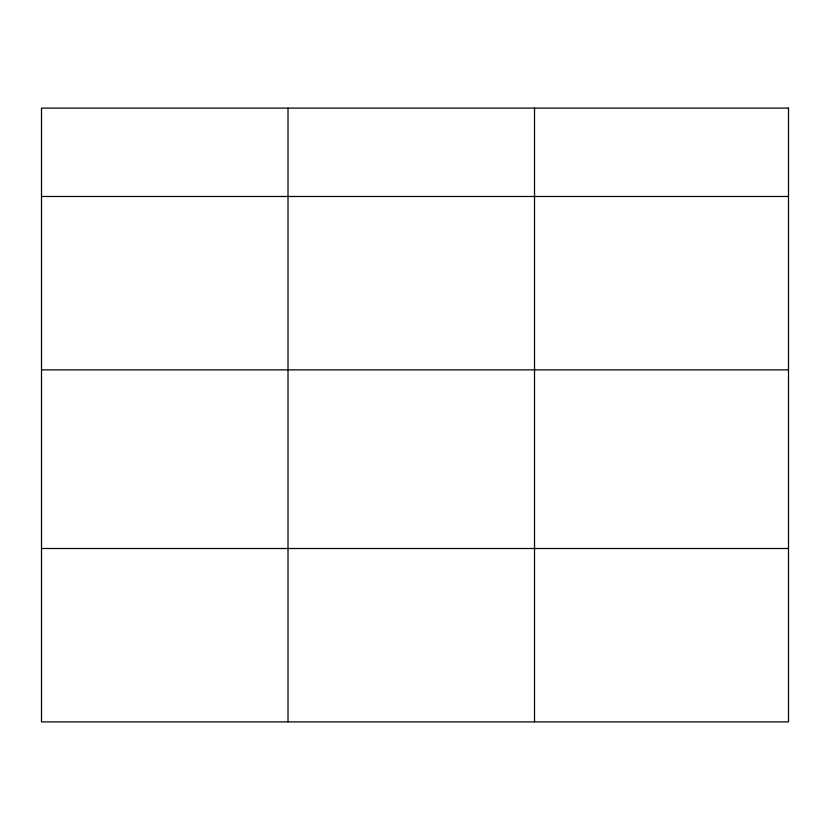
<?xml version="1.0" encoding="UTF-8"?>
<svg xmlns="http://www.w3.org/2000/svg" width="830" height="830" viewBox="0 0 830 830"><rect width="100%" height="100%" fill="white"/><g stroke="black" fill="none" stroke-linecap="round" stroke-linejoin="round"><path stroke-width="1.25" d="M41.5 196.482L788.5 196.482M41.5 369.869L788.5 369.869M41.5 548.505L788.5 548.505M534.52 108.108L534.52 721.893M288.01 108.108L288.01 721.893M788.5 108.108L41.5 108.108L41.5 721.893L788.5 721.893L788.5 108.108"/></g></svg>
